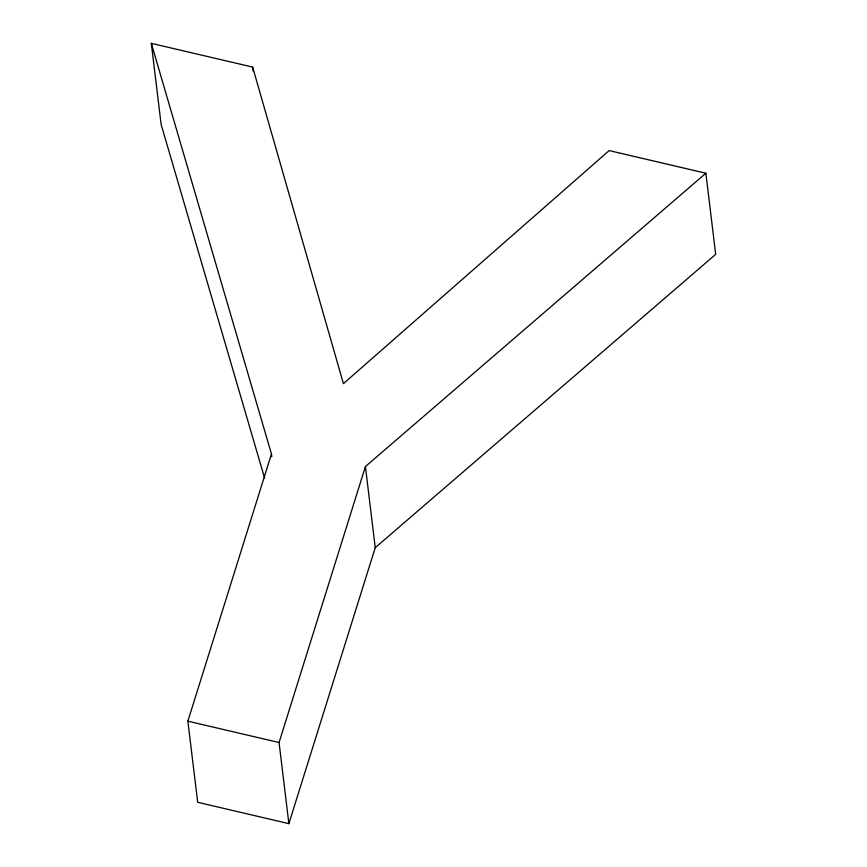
<?xml version="1.0" encoding="UTF-8"?>
<svg xmlns="http://www.w3.org/2000/svg" width="867" height="867" viewBox="0 0 867 867"><rect width="100%" height="100%" fill="white"/><g stroke="black" fill="none" stroke-linecap="round" stroke-linejoin="round"><path stroke-width="1.3" d="M187.868 721.171L271.469 453.994L151.313 43.35L252.644 67.084L343.419 383.647L609.143 150.576L705.868 173.227L715.687 254.345L375.238 547.673L288.874 823.65L197.687 802.289L187.868 721.171L279.066 742.531L288.874 823.65M279.066 742.531L365.419 466.554L705.868 173.227M264.554 477.934L161.132 124.469L151.313 43.35M365.419 466.554L375.238 547.673M252.644 67.084L253.131 71.072M271.469 453.994L271.794 456.649"/></g></svg>
